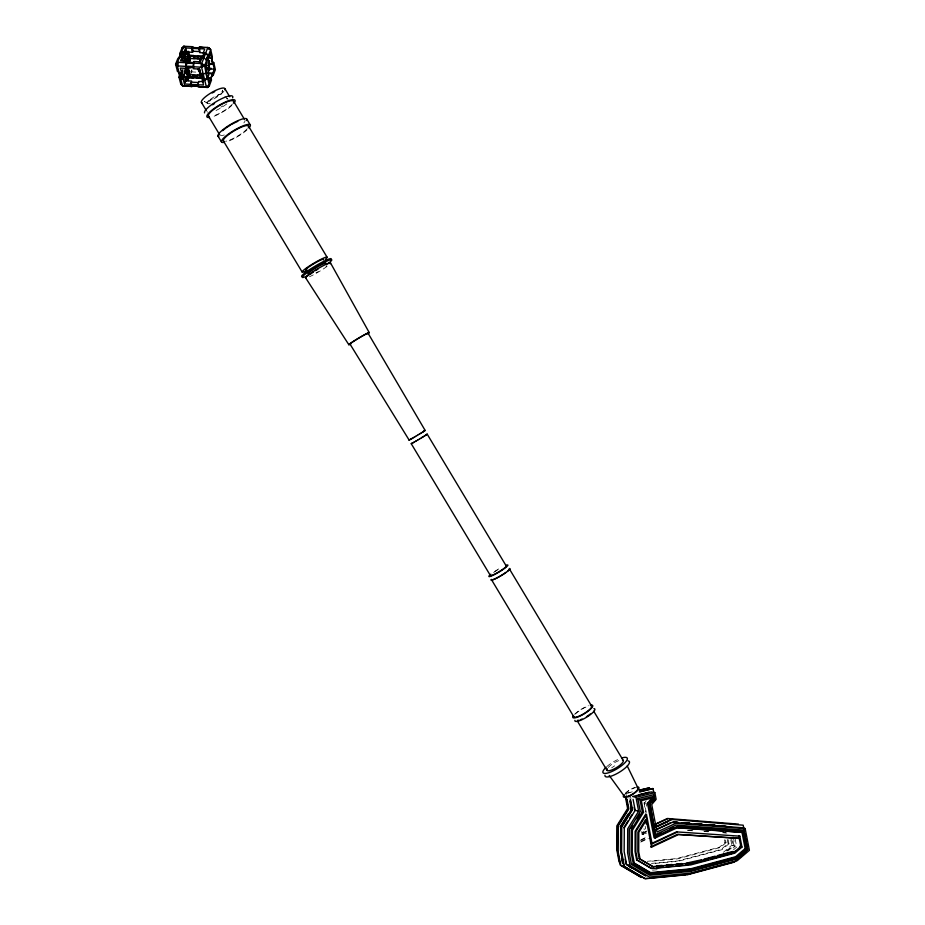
<?xml version="1.0" encoding="UTF-8"?>
<svg xmlns="http://www.w3.org/2000/svg" width="925" height="925" viewBox="0 0 925 925"><rect width="100%" height="100%" fill="white"/><g stroke="black" fill="none" stroke-linecap="round" stroke-linejoin="round"><path stroke-width="0.69" stroke-dasharray="4.62 3.47" d="M190.978 72.289L191.995 69.791M190.076 75.85L191.614 71.861L190.955 69.248M190.943 71.849L191.648 70.046L192.03 71.607L189.937 70.589M646.274 812.404L644.459 802.888L646.205 800.819M646.795 831.008L642.921 832.801L644.563 831.378L644.043 828.661M723.408 852.283L731.825 845.161L732.97 845.45L726.657 850.803M726.865 850.815L732.982 845.635L735.097 846.363L730.727 850.063M727.813 851.069L733.93 845.878L732.207 837.056M733.49 849.821L736.751 847.046M725.478 840.039L725.998 842.698L725.027 842.444L719.372 847.231L676.499 858.585L647.246 861.291M725.998 842.698L720.332 847.485L677.412 858.862L649.523 861.429M728.148 839.75L728.935 843.773L728.067 843.554L721.118 849.439L677.667 860.978L652.102 863.349M728.935 843.773L721.974 849.67L678.487 861.221L651.466 863.73M640.944 839.692L647.465 836.663M640.401 840.524L646.945 837.483M641.129 841.264L647.419 838.339M640.736 842.097L648.298 838.582M643.164 832.87L645.754 831.679M646.367 831.841L643.765 833.032L642.979 828.881M641.592 831.633L642.123 834.454L645.939 832.685M642.123 834.454L646.98 832.974M632.353 791.835L625.427 793.534L630.064 792.621M652.53 870.182L659.525 869.523M191.186 71.884L197.511 72.173M687.344 830.28L693.068 830.662M704.515 831.413L708.804 831.691M723.119 832.627L725.975 832.812M688.165 830.488L693.889 830.858M703.913 831.517L708.215 831.806M722.541 832.743L726.842 833.02M628.584 797.824L629.59 798.044M644.459 802.888L646.078 803.258L646.864 807.34M207.813 103.681L204.356 101.403A10.846 2.648 -30.6 0 0 215.305 97.298A10.846 2.648 -30.6 0 0 222.532 90.118L222.913 94.304M224.96 96.304L228.047 99.31M735.178 839.033L736.485 845.716M733.224 836.79L735.097 846.363M731.652 838.859L732.982 845.635M730.773 839.796L731.825 845.161M727.281 839.53L728.067 843.554M724.518 839.796L725.027 842.444M643.973 802.773L645.789 812.289M645.176 826.314L645.685 829.008M642.621 831.91L643.153 834.743M630.457 796.101L630.989 798.865M625.901 793.638L626.688 797.755M232.487 103.947A14.615 3.422 -30.6 0 1 212.97 116.053M245.056 120.354A14.603 3.203 -30.7 0 1 243.842 122.886M224.324 134.958A14.603 3.203 -30.7 0 1 220.555 135.513M247.31 128.667A14.603 3.133 -30.7 0 1 225.561 141.282M327.034 266.412A14.511 1.573 -30.8 0 1 309.482 276.748M326.849 265.579A10.499 1.133 -30.8 0 1 325.97 266.412M318.258 271.603A10.499 1.133 -30.8 0 1 315.934 272.933M222.775 105.924A13.598 3.226 -30.6 0 1 220.798 107.173M207.628 112.075A13.598 3.226 -30.6 0 1 206.911 111.532M223.885 91.251A13.598 3.318 -30.6 0 1 205.72 102.525M226.371 98.79A10.834 2.567 -30.6 0 1 227.515 98.848M210.183 103.438A9.007 2.174 -30.6 0 1 208.657 100.918A9.007 2.174 -30.6 0 1 218.971 94.512A9.007 2.174 -30.6 0 1 222.231 95.957M231.851 105.45A16.326 3.816 -30.6 0 1 212.033 116.92M226.833 103.854A16.326 3.873 -30.6 0 1 213.976 111.463M246.906 130.02A16.731 3.584 -30.7 0 1 226.613 141.791M625.312 793.789A7.978 2.382 -31.3 0 1 636.227 787.545M575.373 714.031A10.395 2.44 -31.2 0 1 587.803 706.33M608.188 767.472A9.527 2.636 -31.2 0 1 621.207 760.003M493.592 572.517A9.262 1.168 -31 0 1 499.454 568.806M494.794 571.373A11.123 1.399 -31 0 1 499.673 568.401M574.518 714.32A11.62 2.729 -31.2 0 1 588.393 705.729M606.939 766.467A14.152 3.92 -31.2 0 1 618.837 759.055M611.645 767.854A14.152 3.954 -31.2 0 1 614.639 765.842M625.15 793.361A9.019 2.682 -31.3 0 1 634.874 787.418"/><path stroke-width="1.39" d="M177.091 64.993L177.149 63.247L176.236 64.149L177.912 65.756L178.016 62.646L177.392 62.553M183.162 60.796L182.133 56.76L179.727 56.633L177.843 58.529L175.6 64.183L177.438 71.202L179.196 72.948L181.601 73.075L180.306 68.068L186.341 68.381L185.948 62.727L186.573 61.108L187.255 63.802M186.075 66.126L186.538 62.195L193.787 62.576L193.614 67.675L186.376 67.294L186.075 66.126L193.325 66.508M200.852 74.093L199.627 69.074L193.579 68.762L193.082 66.75L193.822 61.478L200.251 61.848M201.511 65.953C199.731 61.258 207.269 66.484 202.344 66.565M201.812 63.825L201.477 66.993M655.86 834.431L675.955 825.088L743.897 830.095L747.712 849.612L736.658 859.036L690.94 871.338L649.789 875.258L631.463 864.47L629.185 852.457L629.301 829.32L640.32 811.56L637.857 798.633L653.651 794.714L654.438 798.807L650.032 804.022L655.675 836.281L676.996 826.557L744.012 831.402L747.527 849.37L737.19 858.192L691.715 870.413L650.934 874.298L633.047 863.834M653.651 794.714L654.137 798.633L649.72 803.86L655.941 836.35M743.897 830.095L744.012 831.402M211.386 76.983L213.293 75.145L215.375 69.56L213.744 62.634L211.964 60.923M203.558 81.712L198.782 81.446L197.557 84.695L198.042 86.661L207.489 87.447L209.408 85.62L207.732 78.706L208.345 77.087L209.536 82.024L211.039 77.989L207.454 77.804M213.293 75.145L212.831 73.168L214.323 69.178L213.155 64.23L213.744 62.634M212.253 73.722L210.738 79.677L212.253 73.722L208.923 73.549L207.57 77.168M208.333 85.193L207.489 87.447L198.042 86.661M208.703 75.549L208.067 72.925L209.57 68.924L208.391 63.975L209.593 60.796M203.153 73.722L201.766 73.642L203.222 79.619L207.084 78.463L204.587 65.698L206.738 60.032L203.835 57.882L201.419 57.755L199.869 61.802M207.859 57.558L209.281 63.536L212.611 63.709L210.553 53.222L209.038 57.223L208.564 55.199L210.68 49.603L208.888 47.892M199.072 86.21L191.926 85.828L190.723 84.406L203.535 85.019L202.321 80.07L203.142 77.908M205.627 71.549L206.818 68.404L205.882 64.496M205.998 71.549L207.084 78.463M211.548 56.807L212.611 63.709M205.535 65.386L206.899 71.109L206.287 72.728L203.269 74.22L199.927 74.046L200.401 72.774M206.067 60.241L207.905 55.419L205.523 53.65L204.136 53.581L202.286 58.402L203.685 58.472M206.807 60.194L207.905 55.419M205.685 66.091L207.223 62.044L206.738 60.032M205.523 53.65L201.673 63.547L201.546 67.19L204.61 79.7M206.957 57.997L211.744 58.24L212.334 56.656L210.68 49.603L207.801 47.464L199.407 47.036L198.794 48.632L199.777 52.667L205.674 53.06L207.801 47.464L209.871 48.944M192.897 76.752L196.933 76.972L197.407 75.7L193.383 75.48L193.059 77.399L202.344 78.475L197.013 78.024L197.43 75.087M196.736 76.902L200.101 77.087L199.418 74.301L200.101 72.474M193.961 77.099L192.99 77.804L193.406 74.879M190.388 84.302L191.625 81.065L185.671 80.752L184.422 83.978L190.388 84.302L190.885 86.268L192.007 86.615L182.433 85.574M190.723 84.406L191.591 82.14L198.748 82.533M193.059 77.399L193.776 77.041L193.383 75.48M204.113 57.177L202.494 55.974L201.292 59.131L199.939 59.061L200.806 56.807L193.579 56.494L197.823 56.182L198.493 57.026M200.517 61.27L201.211 59.466L200.424 59.42L199.395 62.137L200.17 62.172M192.701 76.694L189.347 76.509L190.041 74.694L188.018 66.669M202.494 55.974L197.777 55.731L197.985 58.899M197.823 56.182L198.008 58.287L193.972 58.078L194.458 56.818L193.741 55.523L189.024 55.292L186.734 59.501L187.023 60.622M185.763 67.664L187.567 73.387L188.342 73.433L189.417 70.843M189.347 76.509L188.642 73.722L189.336 71.907M187.37 80.024L188.295 77.619L186.295 72.67L186.653 71.768M187.359 74.555L186.098 68.704M188.515 62.206L189.313 60.426M193.337 47.106L192.215 46.678L191.591 48.262L185.601 47.961L184.029 51.95L185.058 55.986L186.619 51.997L192.597 52.309L193.417 50.181M178.548 72.231L179.785 77.006L181.242 78.452L182.618 78.521L183.497 76.255L181.959 70.288M189.718 60.252L188.862 62.472L187.359 56.506M183.809 75.896L185.208 72.3L185.497 73.433M189.186 62.125L190.585 58.518L190.018 56.252L193.394 56.425L193.741 55.523M184.422 83.978L183.138 79.041L184.399 75.804L185.671 80.752M188.342 73.433L187.486 70.069L187.983 68.797L188.827 72.162M185.439 69.317L187.787 70.358L188.492 68.543M179.785 77.006L180.155 76.081M181.601 73.075L182.873 69.837M186.468 61.466L187.174 59.651L188.827 58.818L189.879 62.669M186.734 59.501L189.024 55.292L185.694 49.915M191.926 48.389L192.284 47.476L199.476 47.846L199.812 51.592L192.631 51.222L191.926 48.389L204.795 48.932L203.269 52.933L203.916 55.627M188.052 58.784L186.989 61.489L187.775 61.536L188.827 58.818M189.718 60.761L189.151 58.506L190.018 56.252M184.85 73.63L184.352 71.664L185.382 69.017M188.608 61.189L188.954 60.287M190.885 86.268L182.549 85.817L180.791 84.071L178.988 77.168L179.623 75.549M181.566 57.327L183.462 52.517L182.086 52.447L180.537 54.008L178.629 58.818M182.133 56.76L180.548 60.796L188.087 61.212M177.438 71.202L178.074 69.583M182.283 60.16L184.179 55.35L183.462 52.517M180.271 55.743L179.751 53.719L181.959 48.146L183.844 46.25L192.215 46.678M179.727 56.633L177.496 62.287L177.369 65.929L179.196 72.948M179.751 53.719L181.635 51.823L183.844 46.25L184.977 46.689M180.178 57.258L182.086 52.447M677.297 832.095L652.09 843.854L646.471 814.474L645.673 814.289L635.151 831.274L635.059 851.555L636.643 859.857L650.992 868.309L653.778 868.055M646.471 814.474L635.938 831.494L635.845 851.798L637.429 860.1L651.801 868.575L690.778 864.91L734.901 853.116L741.966 847.103L739.827 836.165L738.936 835.957L739.734 840.05M639.175 858.608L653.154 866.609L691.461 863.037L735.097 851.382L740.856 846.491L739.26 838.339L678.464 834.57L651.558 847.15L646.39 820.105L645.488 819.885L637.903 832.142L637.822 851.52L639.175 858.608L652.252 866.32M646.39 820.105L638.793 832.384L638.712 851.798L640.065 858.886M633.694 796.807L635.995 797.315L638.643 811.202L627.717 828.8L627.589 852.677L630.064 865.661L649.431 877.062L691.148 873.061L737.294 860.632L749.4 850.306L745.145 828.569L741.179 827.655L672.117 822.406L655.929 829.91M631.139 828.488L632.619 826.106M637.059 818.96L640.019 814.185M743.145 832.477L677.123 827.806L655.143 838.038L648.529 803.501L652.865 797.801L641.326 800.68L643.534 812.254L632.353 830.28L632.249 852.411L634.284 863.083L651.188 873.038L691.576 869.199L736.751 857.082L746.359 848.884L743.145 832.477L726.194 831.089M626.468 799.015L628.341 808.808L617.669 825.909L617.518 850.688L620.247 865.072L641.071 877.305M626.942 799.119L628.815 808.924L618.143 826.037L617.993 850.827L620.721 865.233L641.557 877.467M620.189 826.742L628.133 814M630.122 799.836L631.995 809.687L621.288 826.892L621.138 851.809L623.889 866.286L644.817 878.577L647.65 878.311M630.596 799.952L632.48 809.803L621.762 827.019L621.612 851.96L624.363 866.447L645.315 878.75L687.761 874.668L734.381 862.112L740.717 856.7M623.82 827.725L628.168 820.741M629.613 818.405L631.787 814.913M633.07 799.339L635.174 810.369L624.294 827.863L624.155 851.613L626.618 864.528L645.893 875.859M181.023 84.256L181.45 83.666M209.2 49.418L207.558 48.193L207.998 47.591M184.919 80.128L187.417 76.682M202.61 56.043L204.286 53.719M208.923 47.961L207.558 48.193M184.942 82.128L188.272 77.515L193.614 78.012M186.318 81.146L188.816 77.688M183.485 86.048L183.913 85.447M655.143 838.038L654.079 837.749L647.477 803.258L651.894 798.044L652.946 798.275M652.68 802.484L655.305 799.373M506.229 565.973L427.177 434.137L425.65 435.178M368.104 333.266L425.153 430.449L423.477 431.559M490.447 575.604L411.243 443.711L412.099 443.075M210.727 68.993L206.714 68.404L205.801 69.294L209.813 69.884M205.743 69.444L206.818 68.404L205.824 67.433M213.825 70.462L214.739 69.583M349.962 344.031L409.104 440.034M742.833 854.897L746.001 852.202M734.011 852.873L736.034 851.162M739.052 848.595L741.064 846.884L741.966 847.103M746.359 848.884L745.168 848.583L735.572 856.758L690.455 868.864L650.125 872.68L634.446 863.464M424.598 435.848L426.379 434.75M422.424 432.229L424.321 431.062M425.211 435.502L421.488 437.779M421.014 433.12L423.141 431.825M419.314 434.149L421.534 432.819M423.627 436.484L419.638 438.889M417.464 435.27L419.615 433.998M415.394 436.531L417.522 435.259M417.603 440.138L419.696 438.889M413.382 437.722L415.591 436.392M415.614 441.306L417.765 440.011M411.625 438.739L413.81 437.433M413.891 442.3L415.984 441.063M412.261 438.334L409.891 439.618M412.527 443.063L414.435 441.953M423.812 431.142L425.153 430.449M411.035 439.028L408.942 440.184M425.858 434.808L427.177 434.137M413.209 442.647L411.243 443.711M207.119 86.915L208.553 86.198M202.101 73.399L200.702 74.081L199.291 68.381M199.418 74.301L202.459 73.526M203.407 77.434L201.719 78.267L200.76 74.37M202.321 80.07L204.726 80.198L207.732 78.706M187.972 56.344L189.66 55.523L194.366 55.766L193.949 58.691L193.394 56.425M181.959 48.146L183.971 47.175M656.288 835.541L661.236 833.24M669.897 829.216L673.608 827.482M655.374 837.148L657.952 835.946M663.109 833.541L670.856 829.933M654.796 824.348L667.457 818.486L738.428 824.117M655.282 824.476L667.966 818.613M654.773 827.077L671.319 819.423L743.18 825.192L744.001 829.39M655.258 827.204L671.827 819.538M657.097 826.626L668.255 821.458M656.669 829.205L670.371 822.857M687.24 874.507L733.837 861.95M707.845 859.868L685.76 865.048M710.597 859.14L732.635 853.243M701.404 859.845L686.257 863.152M704.133 859.117L715.025 856.203M717.754 855.475L732.739 851.486M635.995 797.315L654.854 792.644L656.137 799.316L651.732 804.53L656.993 832.014L675.77 823.308L745.145 828.569M637.857 798.633L640.019 799.755L653.697 796.356M639.291 790.123L649.477 787.834L639.765 790.228M640.216 791.58L652.749 788.493L654.01 792.632M639.302 792.031L653.235 788.586M638.608 794.829L649.084 792.239M632.538 796.552L651.316 791.904L654.854 792.644M650.472 878.033L685.83 874.645M656.496 865.927L662.173 865.395M666.416 865.002L672.082 864.47M676.337 864.077L682.003 863.545M656.553 867.789L663.514 867.141M666.289 866.875L673.25 866.228M676.025 865.962L682.985 865.314M203.303 47.614L199.407 47.036M194.643 47.903L198.956 48.123M181.635 51.823L184.029 51.95M194.296 56.171L198.332 56.379M183.115 56.772L187.879 57.015L186.931 53.257M190.585 58.518L200.228 59.015M187.798 58.437L189.151 58.506M185.948 62.727L177.496 62.287L175.6 64.183L177.369 65.929L185.821 66.369M193.198 63.108L201.673 63.547L204.587 65.698L201.546 67.19L193.082 66.75M208.391 63.975L213.155 64.23M186.179 63.131L193.429 63.513M206.032 65.502L209.582 65.687M190.469 67.12L193.175 67.259M209.57 68.924L214.323 69.178M185.89 69.225L187.486 70.069M199.869 70.716L199.095 70.682L199.927 74.046M199.939 71.005L198.586 70.936L198.123 69.051M205.778 72.612L208.148 72.74M184.352 71.664L187.902 71.849M208.067 72.925L212.831 73.168M187.289 73.653L188.642 73.722M190.041 74.694L200.794 75.272M183.659 76.532L187.232 76.717M183.347 77.099L185.555 77.214M193.568 77.561L197.603 77.781M192.99 77.804L188.284 77.55L186.295 72.67M178.988 77.168L180.745 78.914L183.138 79.041M191.012 85.539L198.17 85.932L197.881 84.799M739.827 836.165L676.476 831.876L651.293 843.635L652.09 843.854M700.294 828.083L703.15 828.291M713.117 829.008L715.962 829.216M725.94 829.945L728.784 830.141M676.025 827.54L684.627 828.141M687.495 828.349L697.531 829.054M700.398 829.263L710.423 829.968M713.291 830.176L723.327 830.881M673.978 821.897L677.771 822.094M685.437 822.764L689.738 823.088M698.329 823.747L702.098 823.944M709.776 824.614L714.979 824.927M672.799 822.082L677.1 822.418M681.413 822.741L690.015 823.4M694.328 823.724L701.497 824.268M705.798 824.591L714.412 825.25M718.713 825.574L725.894 826.129M176.398 64.264L175.785 64.172L177.912 65.756M211.212 68.358L205.859 67.571L206.714 68.404M647.477 803.258L648.529 803.501M635.174 810.369L638.643 811.202M642.112 811.953L643.534 812.254M739.26 838.339L677.528 834.327L650.657 846.884L651.558 847.15M739.85 846.236L740.856 846.491M207.639 87.077L206.217 86.407L207.535 87.343L209.166 85.782L208.773 85.135M636.643 859.857L637.429 860.1M202.367 78.417L203.153 80.406M626.618 864.528L630.064 865.661M189.66 55.523L188.099 56.252L185.451 51.916M197.777 55.731L198.401 55.974M192.284 47.476L193.209 47.834M627.347 865.083L645.396 875.697M629.347 866.667L631.752 868.089M180.791 84.071L183.682 86.164M181.601 84.742L182.988 85.748M187.289 76.578L188.92 77.758M201.581 63.871L204.078 65.71M205.674 53.06L208.564 55.199M609.24 775.508L624.387 796.344M305.585 277.766L348.841 344.701M184.202 47.013L183.809 46.366L182.202 47.984L182.595 48.632M186.908 51.21L189.544 55.546M577.501 721.257L607.008 770.398M491.557 579.802L573.928 716.944M201.384 102.328L206.217 110.376M208.368 115.937L219.815 134.981M223.307 140.797L302.14 272.019M217.965 136.056L221.457 141.86M246.894 119.279L250.374 125.095M233.643 101.322L244.339 119.163M248.536 126.158L327.138 257.3M224.925 88.742L229.747 96.778M591.584 706.006L509.397 568.921A10.452 1.341 -31 0 1 507.594 571.13M593.723 711.209L623.173 760.327M330.572 263.047L369.225 332.595M627.243 765.969L637.903 787.892M179.693 72.474L181.242 78.452M180.745 78.914L182.549 85.817M181.069 72.555L182.618 78.521M180.537 54.008L180.826 55.176M184.017 56.332L185.231 61.108M186.711 70.023L187.567 73.387M187.555 78.035L188.226 80.648M187.174 59.651L187.336 60.31M184.387 55.419L185.59 60.194M187.787 70.358L187.07 67.548L190.446 67.733L190.168 66.6M185.601 47.961L186.619 51.997M188.492 51.326L189.116 53.835M191.591 48.262L192.597 52.309M204.726 80.198L206.414 87.112L209.408 85.62L211.513 79.966L211.039 77.989M741.966 832.199L745.168 848.583M645.673 814.289L646.482 818.475M649.685 835.24L650.229 838.038M645.488 819.885L646.263 823.932M640.019 799.755L642.366 812.011L631.255 829.922L631.151 852.561L633.313 863.915M634.168 807.49L634.689 810.254M629.925 801.258L631.497 809.479L620.663 826.869L620.525 850.48L622.964 863.326M630.492 806.623L631.012 809.363M625.543 797.651L627.624 808.543L616.848 825.828L616.697 849.289L619.126 862.054M625.161 859.209L626.132 864.378M621.519 858.03L622.49 863.175M209.142 116.515A14.615 3.422 -30.6 0 1 219.815 105.334A14.615 3.422 -30.6 0 1 233.493 102.432M350.182 344.285A11.875 0.648 -30.8 0 1 352.564 341.903A11.875 0.648 -30.8 0 1 365.699 334.098A11.875 0.648 -30.8 0 1 367.768 333.844M222.682 130.679A14.603 3.203 -30.7 0 1 225.133 128.656M226.07 127.962A14.603 3.203 -30.7 0 1 230.256 125.21M231.354 124.551A14.603 3.203 -30.7 0 1 237.864 121.291M224.035 141.305A14.603 3.133 -30.7 0 1 234.869 130.425A14.603 3.133 -30.7 0 1 248.339 127.199M306.048 271.048A14.523 1.63 -30.8 0 1 304.868 269.175A14.523 1.63 -30.8 0 1 321.611 258.977A14.523 1.63 -30.8 0 1 325.542 259.173M306.106 277.928A14.511 1.573 -30.8 0 1 317.842 268.713A14.511 1.573 -30.8 0 1 330.179 263.741M310.141 274.424A10.499 1.133 -30.8 0 1 313.39 272.019M315.564 270.609A10.499 1.133 -30.8 0 1 317.911 269.175M308.337 274.054A10.499 1.145 -30.8 0 1 316.824 267.36A10.499 1.145 -30.8 0 1 325.762 263.775M306.938 269.88A10.499 1.179 -30.8 0 1 313.263 264.099A10.499 1.179 -30.8 0 1 323.403 259.844M309.852 270.505A10.499 1.156 -30.8 0 1 311.702 269.198M212.634 104.814A13.598 3.226 -30.6 0 1 214.508 103.507M202.113 102.895A13.598 3.318 -30.6 0 1 211.964 92.35A13.598 3.318 -30.6 0 1 224.798 89.806M212.218 92.997A10.846 2.648 -30.6 0 1 214.692 91.668M308.823 275.188A17.217 1.885 -30.8 0 1 305.169 274.193A17.217 1.885 -30.8 0 1 326.652 261.255A17.217 1.885 -30.8 0 1 327.6 263.891M302.209 276.529A17.217 1.896 -30.8 0 1 316.084 265.556A17.217 1.896 -30.8 0 1 330.745 259.717M209.512 117.475A16.326 3.816 -30.6 0 1 210.865 111.069A16.326 3.816 -30.6 0 1 229.088 100.536A16.326 3.816 -30.6 0 1 233.828 103.403M204.552 112.896A16.326 3.873 -30.6 0 1 219.156 99.969A16.326 3.873 -30.6 0 1 232.614 97.819M224.058 142.415A16.731 3.584 -30.7 0 1 225.654 136.206A16.731 3.584 -30.7 0 1 244.316 125.384A16.731 3.584 -30.7 0 1 248.964 127.974M218.82 136.657A16.731 3.665 -30.7 0 1 231.181 124.1A16.731 3.665 -30.7 0 1 246.674 120.504M351.153 343.661A10.557 0.578 -30.8 0 1 357.963 338.608A10.557 0.578 -30.8 0 1 367.757 333.647M637.267 787.568A7.978 2.382 -31.3 0 1 631.798 794.517A7.978 2.382 -31.3 0 1 624.548 794.853M505.917 572.413A10.452 1.341 -31 0 1 495.916 578.403A10.452 1.341 -31 0 1 491.591 579.374M590.844 705.729A10.395 2.44 -31.2 0 1 584.427 713.348A10.395 2.44 -31.2 0 1 573.812 716.274M590.289 713.973A9.551 2.278 -31.2 0 1 586.427 716.736M582.137 719.026A9.551 2.278 -31.2 0 1 580.206 719.8M578.599 720.228A9.551 2.278 -31.2 0 1 577.42 720.309M622.433 759.98A9.527 2.636 -31.2 0 1 615.761 768.051A9.527 2.636 -31.2 0 1 607.251 768.698M505.709 565.95A9.262 1.168 -31 0 1 499.303 571.581A9.262 1.168 -31 0 1 490.481 575.234M509.317 568.528A11.123 1.434 -31 0 1 501.651 575.327A11.123 1.434 -31 0 1 491.036 579.686M505.952 565.337A11.123 1.399 -31 0 1 504.749 568.239A11.123 1.399 -31 0 1 491.811 575.836A11.123 1.399 -31 0 1 490.863 574.205M590.347 705.174A11.62 2.729 -31.2 0 1 590.543 709.14A11.62 2.729 -31.2 0 1 577.824 717.014A11.62 2.729 -31.2 0 1 573.315 715.719M593.896 708.573A11.62 2.763 -31.2 0 1 586.751 717.118A11.62 2.763 -31.2 0 1 574.876 720.355M628.087 760.87A14.152 3.954 -31.2 0 1 619.796 771.959A14.152 3.954 -31.2 0 1 604.962 775.289M621.716 757.98A14.152 3.92 -31.2 0 1 625.022 762.663A14.152 3.92 -31.2 0 1 607.274 773.138A14.152 3.92 -31.2 0 1 606.176 767.16M637.221 786.921A9.019 2.682 -31.3 0 1 632.642 794.378A9.019 2.682 -31.3 0 1 623.681 795.199M202.159 64.542L202.101 66.299L203.558 65.582L202.159 64.542"/></g></svg>
